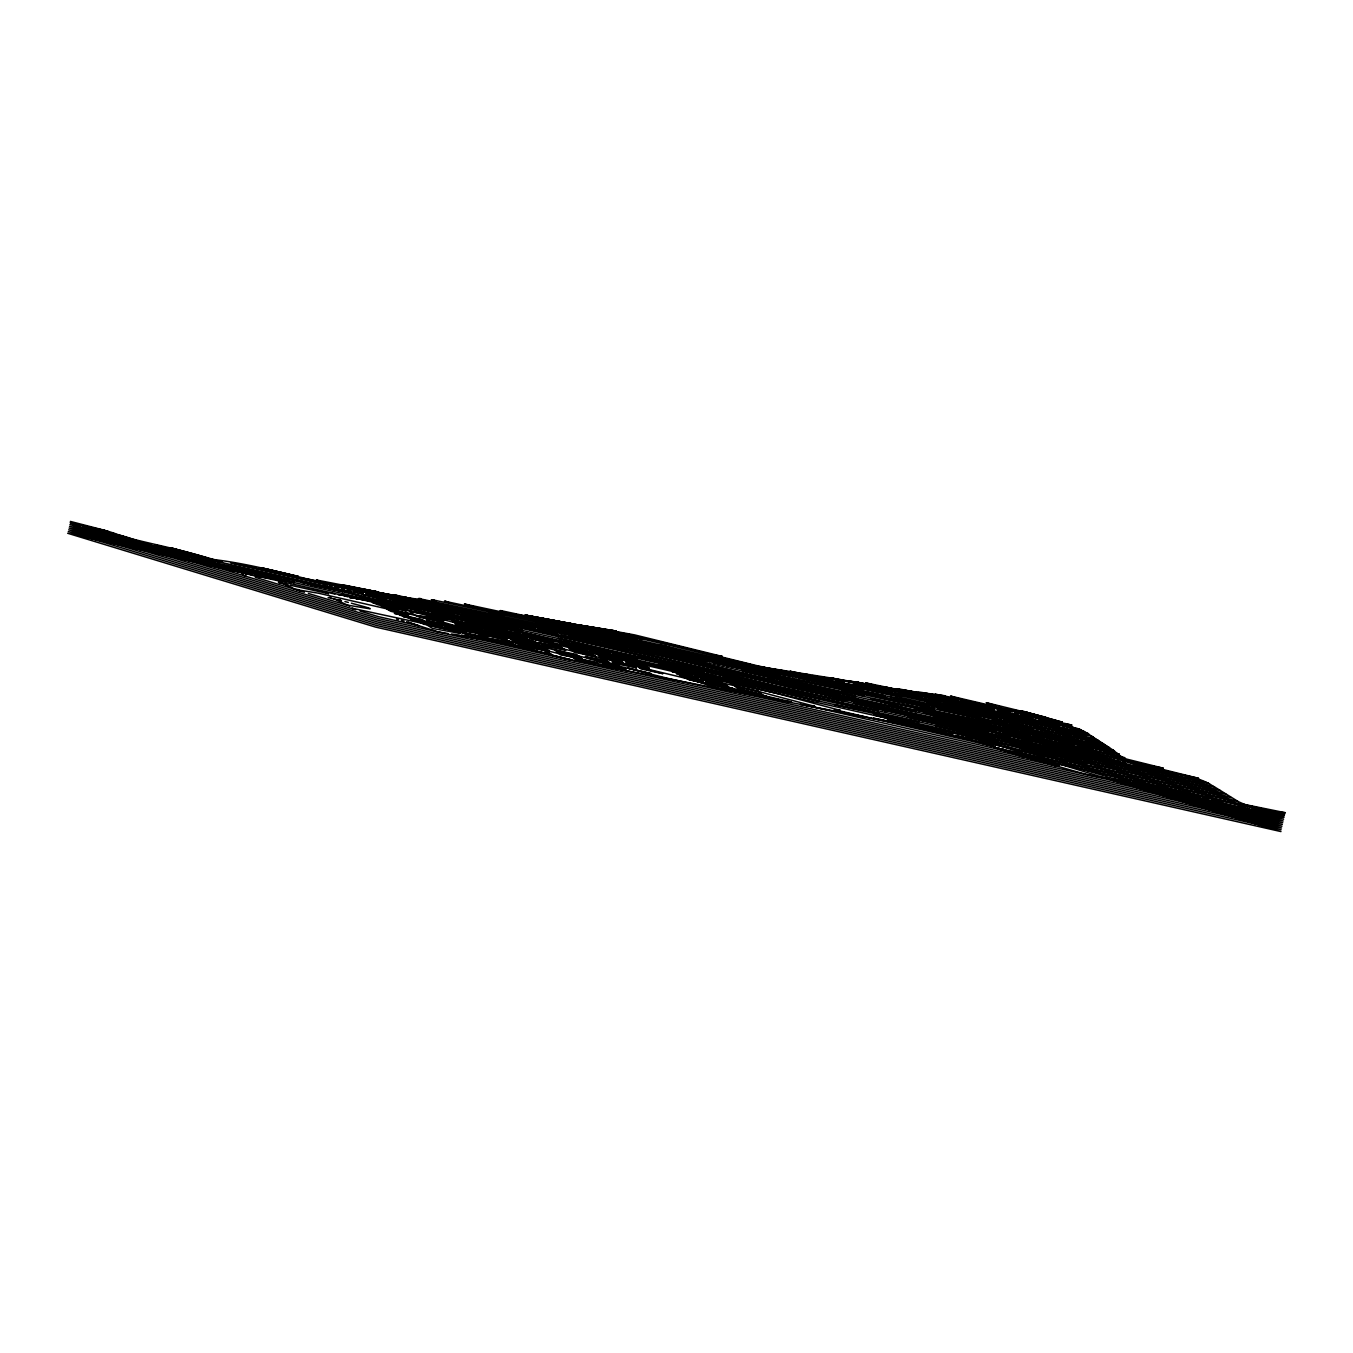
<?xml version="1.0" encoding="UTF-8"?>
<svg xmlns="http://www.w3.org/2000/svg" width="1353" height="1353" viewBox="0 0 1353 1353"><rect width="100%" height="100%" fill="white"/><g stroke="black" fill="none" stroke-linecap="round" stroke-linejoin="round"><path stroke-width="1.5" d="M829.896 710.41L800.249 704.423M903.246 691.129L954.575 701.463L948.284 699.941L926.45 695.543L1056.186 726.696L1058.52 724.092L1046.85 720.642M1030.8 719.407L1056.169 726.578L1058.52 724.092M80.351 526.232L73.908 525.573L70.407 521.429L103.488 530.004A489.329 467.089 -73.1 0 1 113.381 532.964L139.477 542.164L189.099 556.455A425.18 405.866 -73.1 0 0 199.297 558.079C263.801 563.22 324.483 587.134 388.091 596.183A240.327 229.418 -73.1 0 1 401.638 598.601L408.335 600.14A191.297 182.604 -73.1 0 1 418.28 602.914L451.851 610.338A226.137 215.854 -73.1 0 1 462.033 612.063L512.28 623.648A415.912 397.004 -73.1 0 1 529.243 626.608L627.335 644.907A507.375 484.323 -73.1 0 1 640.747 647.918L694.85 658.099L782.524 670.53M996.282 725.783L994.303 727.322L1012.162 730.671M990.836 724.447L987.758 726.747L965.095 721.842L967.97 720.472L986.675 723.737M245.958 575.093L244.673 575.938L240.174 571.609M957.586 735.897L960.393 737.013M739.499 662.733L738.197 662.987M976.105 721.741L944.58 714.147L946.136 713.64L972.689 720.625L943.954 715.585L1004.332 732.058L1083.195 750.949M944.58 714.147L946.136 713.64L972.655 720.642L971.234 720.642M992.544 726.257L1022.479 734.155L992.747 726.172M918.484 709.953L916.793 710.156L947.168 716.65L914.391 708.786L937.544 713.42L935.211 713.657M991.022 710.968L987.335 711.204L969.746 707.027L977.086 706.638M370.316 591.227L390.543 594.66M298.641 589.671L294.379 589.045A444.545 132.171 -77.3 0 0 291.487 587.354L283.521 583.735M1035.062 716.532L1038.343 717.141L964.012 700.025M893.724 688.745L885.116 688.981L911.871 691.4L893.724 688.745L922.831 694.579M738.738 662.767L787.75 671.731M938.525 695.797L945.375 695.814L929.207 693.649M927.532 700.566L935.109 700.617L909.554 697.032L938.238 702.85L918.839 699.383L935.109 700.617M920.344 693.311L927.854 693.413L953.78 698.841M495.739 641.525L492.171 641.474L524.609 648.104L505.007 643.47M915.135 692.448L894.062 690.081L917.063 692.026M909.554 697.032L917.114 697.252M523.645 623.293L548.455 628.08L561.123 628.553L525.843 623.801M548.455 628.08L561.038 628.587L525.911 623.818L611.81 641.965M779.294 700.042L791.539 702.021L719.119 685.261M338.588 585.054L345.269 585.342L376.895 591.751L366.02 589.807M442.38 607.954L437.323 607.615M686.681 656.932L667.756 655.968L635.673 647.563M661.363 645.415L690.453 653.465L684.703 652.873L658.454 645.212L687.595 653.144M850.851 685.971L842.801 685.058L830.099 681.354M406.982 603.861L402.585 603.59L426.432 606.026L408.927 604.064M682.724 656.679L672.864 656.053L659.554 652.806L664.306 652.992L656.493 650.962L646.649 650.725L634.608 647.512M795.006 675.874L832.213 679.713M809.314 676.957L833.025 682.335M370.265 591.244L376.895 591.751L316.382 579.997L319.054 581.08M781.155 670.428L771.937 669.397M522.833 623.259L535.382 624.223L500.39 618.575L522.833 623.259L535.314 624.24L512.736 620.08M845.574 685.21L862.487 688.322L827.292 682.402L848.534 688.948L856.703 689.641L834.141 682.419M580.082 636.637L582.382 636.705L577.004 635.386L975.733 725.428L1283.557 819.225L612.3 667.621M810.176 677.616L831.165 682.216L817.026 678.496L821.051 679.324M581.705 626.118L585.426 626.422L567.042 623.598M570.103 630.38L557.216 629.297L587.49 633.999L570.103 630.38L556.912 629.28L587.794 634.033M848.534 688.948L857.751 689.726L836.509 683.13M344.186 585.561L403.651 597.4L363.433 589.773M1062.071 722.062L1047.307 720.861L1009.609 709.868L1024.542 711.678L1062.325 722.231L950.499 696.068L955.201 697.505M1062.325 722.231L1047.307 720.861L1009.659 709.868L1024.238 711.526M703.492 660.957L691.857 657.626L981.686 722.992M801.01 674.876L785.586 672.221L754.94 669.735L800.333 674.589M466.971 610.88L477.829 611.996L449.534 607.057L477.88 611.979L449.484 607.04L395.279 595.016L399.118 596.233M844.272 684.5L840.822 684.043L853.1 687.831L866.41 689.184L855.756 686.512M631.936 643.774L647.005 645.381L687.341 653.753M649.66 646.058L631.75 643.74L670.8 650.201L652.281 646.446M781.019 673.879L766.17 672.255L796.291 676.314L777.096 673.27M791.945 673.016L750.492 668.433L758.424 670.547M493.642 617.053L504.551 618.27L470.658 611.86M643.149 644.569L571.761 633.339L574.112 635.352M349.75 606.195L336.863 600.157M447.758 608.901L430.643 606.905L453.407 610.474M423.354 605.518L442.127 607.751M447.082 608.681L419.176 605.011M617.323 640.324L655.529 648.391L670.614 650.167M357.649 598.516L353.725 598.026L377.352 601.662L359.61 598.753M608.427 639.022L622.887 640.848M974.955 721.132L967.124 719.745L975.428 721.048M478.201 616.731L460.781 614.448L466.633 617.932L486.015 620.401L480.805 617.678M967.124 719.745L969.222 720.033M515.797 615.057L520.026 615.344L506.005 612.977L593.747 631.868L683.062 652.873M581.469 637.178L626.067 642.726M619.826 644.062L630.16 645.466L637.128 648.256L614.482 644.806M571.304 625.424L530.833 619.945L576.124 626.896L568.683 624.596L575.955 625.576L642.607 639.123L602.474 629.635L568.683 624.596L575.718 626.743L588.065 628.519L581.046 626.287L598.804 630.109L591.735 628.063L599.007 629.094L609.425 632.172L602.474 629.635M1117.815 753.79L1119.371 754.179L1084.869 746.01M918.636 693.294L922.678 693.835M448.012 633.508L437.814 631.783L408.268 622.312M493.202 612.486L488.687 611.86L503.959 615.108L493.202 612.486L499.477 614.38L494.505 613.501M447.048 608.951L423.303 605.484M451.428 633.982L458.261 634.946M722.316 656.459L634.574 634.895L595.912 627.843L598.483 628.249M888.447 688.44L895.686 689.455M948.927 734.053L952.444 734.561M769.942 669.194L763.988 668.331M774.406 698.926L747.296 692.465L779.057 699.738L755.701 694.765M1109.612 778.279C1092.328 777.231 1069.614 769.35 1056.828 766.17L666.014 677.921L515.578 640.138L467.343 625.898L373.242 601.527L375.61 601.324M571.761 633.339L622.989 641.068L626.727 643.216M461.677 635.436L465.077 635.961M719.103 685.278L714.807 684.736L736.607 690.368M558.874 622.346L562.966 622.972M610.372 644.18L584.682 639.326M848.348 685.193L852.102 685.768M760.065 667.756L755.38 667.029M847.485 685.311L852.373 686.072M769.603 668.281L833.566 678.411M823.284 677.396L853.472 682.115L795.412 673.49L824.332 677.565M949.924 698.503L955.607 699.416L927.363 694.292L949.688 698.436M468.493 636.485L471.893 637.043M578.154 624.883L616.291 631.073L610.761 630.278M714.705 660.501L734.391 663.697L697.962 656.746L728.015 663.545M1016.12 731.601L991.952 727.66L1001.863 730.992L1030.056 735.694L1020.466 732.379M592.935 627.352L570.492 623.648L616.291 631.073M381.292 597.552L383.406 597.705L370.536 594.288L974.498 730.688L1282.323 824.484L377.386 620.114L69.561 526.317L138.733 541.927L128.45 540.693M757.139 665.761L764.58 667.283M1010.42 711.763L988.874 707.23M1016.391 731.702L991.952 727.66L1001.93 730.958L1030.056 735.694L989.026 725.546L998.091 727.102M1119.827 779.903L1123.227 780.461M97.23 529.26L99.344 529.615M598.212 628.502L603.979 629.483L591.092 627.048M505.143 623.53L489.228 620.858L486.37 619.217M803.276 677.227L826.26 683.366L812.646 679.95L817.702 680.863M90.888 528.211L91.936 528.38M590.787 627.048L596.555 628.029M381.14 597.536L378.688 597.451M731.973 665.608L728.015 664.932L763.701 671.798L743.406 668.213M743.862 667.621L747.82 668.297M701.497 682.487L684.297 677.802L711.407 684.483L538.832 642.996L389.427 602.863M585.561 626.253L631.056 634.845M806.405 678.073L813.035 679.544M703.205 661.228L646.125 648.882M380.193 597.485L379.533 597.468M874.021 691.163L875.171 691.366L873.649 690.301M993.017 707.247L997.973 708.329M875.087 691.298L896.735 695.476L875.442 690.74M895.297 694.681L893.555 694.021L896.447 695.171M896.887 695.408L900.049 696.068M478.674 638.193L482.074 638.802M571.507 623.682L525.81 615.277L571.507 623.682L556.235 620.858M896.971 689.404L831.621 678.073M812.646 679.95L814.202 680.221L809.517 678.935M289.982 585.139L328.864 593.73L327.984 593.29M413.46 602.575L409.181 601.442M856.737 686.58L860.576 687.273M740.784 668.247L719.136 661.938L976.951 720.168L1231.281 797.661L913.393 726.679M603.286 644.248L606.533 644.721L604.588 644.18M980.756 722.147L957.958 717.986L986.286 723.906M700.837 682.572L702.19 683.13L700.972 682.555M169.869 551.297L172.863 550.992M862.876 688.677L875.543 691.349L874.867 690.842M742.882 670.327L745.638 670.513M915.727 711.509L915.88 711.441M169.886 551.111L170.918 550.925M856.195 682.893L861.776 683.857L859.629 683.113M875.239 690.842L886.384 692.922L876.355 690.47M740.345 668.213L726.544 665.49M916.116 711.424L871.18 698.74L987.064 722.079L1114.128 750.712C1140.545 776.081 1179.562 768.03 1209.667 783.928A412.09 122.514 -77.3 0 0 1214.487 786.888L1238.502 801.737L1252.455 807.927A432.165 128.484 -77.3 0 1 1255.483 809.094L1258.442 810.565A287.851 85.577 -77.3 0 1 1261.317 812.375L1271.431 811.411L1285.35 812.73L1241.327 803.817M894.367 721.301L887.568 718.9L947.675 733.698M805.052 705.116L812.138 706.148M363.534 589.891L373.665 591.785M377.673 592.529L404.04 597.451M859.155 682.927L858.36 682.588M901.335 690.808L903.178 690.825L884.811 687.29M908.979 691.873L902.18 690.893L930.999 696.491M609.611 631.276L750.492 664.475L747.397 664.069M700.533 655.799L704.981 656.848M411.498 602.186L408.065 602M774.711 669.938L742.865 663.951L778.263 670.564M1056.473 724.244L1057.522 724.447A381.952 113.551 -77.3 0 0 1061.817 724.887L1067.28 725.005L1070.223 726.527A140.577 41.791 -77.3 0 0 1073.318 727.457L1084.463 731.516L1114.06 750.763L1112.876 750.425M553.462 632.883L553.005 632.849M550.857 632.663L553.259 632.9M756.648 670.97L757.342 670.784M548.303 632.511L550.536 632.629M623.868 646.988L625.34 647.106L624.037 647.005M603.303 644.265L573.79 637.956M373.242 601.527L376.252 601.375M460.071 627.504L454.337 627.217L455.589 627.234M790.541 671.291L978.574 713.149L1124.986 757.765L1028.483 736.117L1044.026 740.429M757.545 670.648L739.685 664.746L977.356 718.409L1225.903 794.143L964.604 734.831L960.072 731.77L988.434 737.96L992.916 741.258L874.123 714.993L894.096 719.931M994.861 747.668L993.914 747.313L1238.316 801.686L976.545 721.927M611.421 630.21L611.235 630.227M609.154 630.481L610.643 630.616M589.722 626.845L586.559 626.591M525.81 615.277L558.62 621.315L524.863 614.955L529.564 616.291M586.323 626.997L586.525 626.625M567.668 623.834L569.123 624.359M986.252 702.765L996.112 705.674M927.279 693.311L918.416 691.958M146.936 546.172L145.769 546.223L146.919 546.798M146.039 546.409L147.714 547.136M147.088 546.95L148.289 547.39L145.972 546.088M298.252 576.26L295.106 575.735M901.081 690.047L919.989 693.159M722.164 656.323L718.933 655.867M901.199 690.081L896.261 689.252M929.596 695.899L970.084 703.864L987.166 710.257M317.515 580.116L316.72 580.268M858.834 682.741L857.531 682.267L858.614 682.639M827.258 677.971L831.131 678.259M826.497 677.87L827.461 677.954M835.866 679.612L836.255 679.849M804.731 674.268L803.293 674.487M819.715 677.024L819.208 677.227M859.612 684.736L858.817 684.161L860.322 684.753M781.51 670.784L780.478 670.378L978.168 714.908L1131.903 761.756M802.414 674.454L803.378 674.555M739.922 662.852L745.029 663.646M780.444 670.259L781.865 670.919M843.646 682.639L842.445 682.2L843.934 682.825L843.105 683.231M781.933 671.02L783.032 671.511M823.689 678.986L825.009 679.46M824.958 679.51L826.531 680.322L819.275 679.561L824.924 680.627L823.622 680.491M431.269 605.501L412.969 602.136M824.045 679.138L826.159 680.204M889.141 692.246L890.375 692.651M437.594 607.074L438.913 607.666L437.915 607.598M824.687 680.559L826.497 680.474M813.085 678.563L849.802 686.411L841.262 683.333M891.898 693.26L890.578 692.787L893.826 694.072M437.611 607.446L438.947 607.294M891.965 693.345L893.487 693.937M438.017 607.903L463.132 615.48L522.512 630.278M770.178 671.088L768.555 670.445L770.398 671.189M809.331 678.174L808.079 678.022L809.838 678.107M377.335 597.349L376.438 597.214M783.877 672.458L792.943 675.993M900.405 695.983L891.187 693.565M900.726 696.152L900.083 695.848M791.776 675.891L792.79 675.976M403.363 603.675L404.293 602.795M421.595 606.262L419.904 605.501M404.327 603.167L389.749 598.652M421.815 606.364L423.269 606.871M817.33 681.236L822.387 682.183M577.308 636.62L580.183 636.671L575.532 635.69M625.069 647.055L610.118 642.303M637.178 647.613L636.299 647.208L637.263 647.174M775.455 673.794L776.216 673.794M637.246 647.698L638.582 648.172L636.299 647.208L649.778 649.44M774.812 673.726L775.895 673.862M577.765 636.57L579.507 636.637L577.883 636.959M638.515 648.205L632.629 647.512M388.091 601.358L386.552 601.781M406.069 604.723L405.985 604.673M552.903 632.883L549.944 632.646L551.263 633.153M385.571 601.679L384.624 601.561L387.736 601.848M370.046 599.159L370.908 599.954M741.918 670.361L743.947 671.24L742.391 670.665M326.8 592.428L325.549 592.276L326.462 592.394M369.606 599.954L364.126 599.853M365.919 599.903L363.703 599.869M363.365 599.836L350.833 597.366M855.806 696.592L854.741 696.44L855.654 696.575M915.66 711.543L909.842 710.545M459.31 627.64L460.443 627.724L459.53 627.707M457.754 627.538L456.637 627.403M1163.377 768.216L1124.664 758.61M837.236 710.037L840.179 710.308L839.198 710.24M834.886 709.75L836.458 709.936L834.683 709.75M813.136 705.522L814.405 706.046M835.004 709.784L995.03 746.687M814.185 705.945L812.476 706.198M996.637 748.344L995.199 747.803M997.465 748.666L996.992 748.48M589.231 626.794L660.873 642.032L757.849 665.896M608.055 630.346L610.118 630.616M986.523 702.714L1045.937 717.259L1042.673 716.684M565.842 622.684L600.174 629.128L642.607 639.123M500.458 610.524L599.683 631.8L700.871 655.85M534.384 617.594L530.917 616.647M935.566 694.647L934.957 694.427M433.231 599.937L632.612 642.472M431.303 599.836L433.349 599.971M432.385 599.869L434.025 600.022M960.562 700.668L993.491 708.059M432.216 599.853L431.945 599.903M865.514 682.825L887.585 687.442M898.307 688.897L899.136 689.354M906.324 690.419L903.889 690.267M921.241 693.226L920.497 692.956M152.01 547.035L146.242 546.138M153.295 547.288L161.802 548.997L69.155 528.059L376.98 621.856L1281.917 826.243L974.092 732.447L206.603 559.11L343.087 591.515L312.526 585.139M418.787 598.567L536.329 623.479M865.937 683.028C892.405 689.556 865.531 685.176 870.605 685.903M420.766 598.618L419.768 598.533M418.432 598.567L419.701 598.584M717.411 655.596L714.384 655.004M849.177 680.863L869.032 684.584M848.788 680.863L859.087 684.212M997.144 710.393L1098.095 740.26L953.899 707.162L883.391 687.493L849.938 681.675L902.485 690.926M833.989 678.496L850.682 681.827M404.615 597.383L420.174 599.514L522.123 621.822M404.395 597.045L406.001 596.977M831.588 678.107L830.353 678.157M851.223 681.743L855.756 682.825M410.314 599.193L367.255 589.959M162.089 551.889L163.747 552.785L161.261 551.466L185.378 556.201L294.244 582.551L277.213 579.084M300.586 577.68L304.273 578.34M306.167 578.695L420.529 602.474M812.46 675.536L813.457 675.739M821.998 677.261L827.106 677.954M803.936 674.183L804.866 673.946M819.766 677.007L821.508 677.21M822.895 677.396L823.385 677.447M836.543 680.035L837.659 680.407M838.589 680.796L836.188 679.899M857.734 684.618L859.612 684.5M795.53 673.202L789.543 672.086M809.652 677.582L799.403 674.234L803.022 674.538M633.052 642.54L647.275 645.415M700.651 655.613L707.67 656.915M782.846 671.781L781.493 671.578M789.12 672.864L789.864 672.999M433.434 605.704L431.117 605.484L432.081 605.586M765.341 668.636L767.658 669.075M773.764 670.242L775.37 670.53M841.6 683.366L842.073 683.316M825.871 680.644L826.886 680.694L822.776 679.849M437.78 607.193L441.484 607.598M445.069 608.19L446.744 608.478M784.283 672.695L785.298 673.134M344.525 589.248L341.582 588.623M438.101 607.226L436.901 606.787M409.232 602.085L389.038 598.516M794.634 675.79L808.198 678.073M771.024 671.646L770.347 671.748M653.668 649.592L702.292 660.213M375.982 597.147L363.568 594.644M652.264 649.541L653.803 649.643M776.487 673.845L770.432 671.798M783.099 674.454L792.469 675.942M420.022 605.535L417.654 605.248M420.935 605.552L418.889 605.434M651.994 649.592L649.66 649.406L651.081 649.575M785.738 675.113L784.841 674.775M787.581 675.519L786.583 675.299M789.425 675.908L788.41 675.705M791.268 676.297L790.253 676.094M793.095 676.703L792.097 676.5M310.683 584.733L311.697 584.953M417.485 605.231L411.566 604.317M638.21 647.292L636.502 647.072M796.782 677.498L795.767 677.278M799.741 678.124L798.744 677.921M801.585 678.529L800.57 678.31M405.494 603.759L407.625 603.709M411.397 604.301L410.5 604.165M609.966 642.286L635.792 646.988L628.57 645.178L976.139 723.669L1247.94 806.489L1016.881 754.67L1055.949 765.883L1046.19 762.669M771.836 673.219L774.356 673.659M265.645 576.598L267.776 577.038M268.604 577.241L269.619 577.443M274.947 578.61L275.961 578.813M405.951 603.573L405.46 603.658M404.141 603.776L396.277 602.66M554.223 632.544L552.836 632.24M895.72 698.08L897.749 698.469M898.172 698.571L958.33 710.849L1103.355 743.71L1006.26 714.08L973.314 705.877M395.008 602.508L392.235 602.491L394.67 602.474M391.93 602.559L390.07 602.795M383.694 601.425L380.667 601.206M390.273 602.778L392.471 602.559M623.987 647.022L611.996 644.688M383.812 601.476L379.55 601.324M386.721 601.797L385.893 601.713M390.51 602.761L391.846 602.728L389.715 602.778M567.685 636.671L572.37 637.652M364.786 599.92L370.874 599.971L367.695 599.853M379.669 601.358L378.13 601.392M729.96 666.183L842.851 689.303L840.568 688.981L854.673 693.125L848.196 691.298L850.851 692.178M375.965 601.324L404.868 604.706L376.895 601.341M367.542 599.954L366.24 599.937M338.098 594.644L339.113 594.846M339.518 594.948L340.533 595.151M344.609 596.03L345.624 596.233M346.453 596.419L347.467 596.639M976.342 721.2L974.228 720.878L975.225 721.183M798.997 689.151L797.982 688.948M800.824 689.54L799.826 689.337M802.667 689.945L801.669 689.742M804.511 690.334L803.496 690.131M807.064 690.876L806.05 690.673M809.601 691.434L808.604 691.214M811.445 691.823L810.447 691.62M813.999 692.364L812.984 692.161M816.552 692.922L815.538 692.702M821.22 693.903L820.222 693.7M823.064 694.309L822.049 694.089M836.255 697.133L954 722.637L1114.297 760.132M454.473 627.132L609.442 666.522M860.745 704.727L862.859 705.167M863.299 705.268L864.702 705.556M865.142 705.657L1208.517 783.218L1176.315 773.409L1134.355 763.836M878.334 710.799L799.268 694.275L607.869 647.224L507.832 624.477M885.809 712.422L884.811 712.219M908.523 717.361L907.525 717.141M485.456 639.428L488.839 640.07M836.34 709.902L837.676 710.105M558.214 621.416L740.734 663.596M953.07 698.689L962.626 700.668M956.199 699.349L958.212 699.755M963.032 700.769L1013.042 711.729M955.353 699.535L935.413 695.713M919.279 693.007L921.697 693.514M921.004 693.362L923.422 693.869M922.712 693.717L925.131 694.224M924.42 694.072L994.404 709.699M1031.933 714.638L1034.166 714.993M886.875 687.29L890.003 687.95M889.293 687.798L894.553 688.897M900.405 690.115L901.521 690.115M911.161 692.313L909.842 692.043M911.567 692.398L912.446 692.567M918.772 693.835L917.182 693.514M924.031 694.935L925.029 695.154M925.74 695.29L929.866 696.152M703.661 652.806L702.545 652.552M912.852 692.668L916.776 693.429M708.177 653.787L710.19 654.192M869.438 684.686L872.617 685.311M874.038 685.616L874.901 685.785M876.321 686.089L877.201 686.259M877.607 686.343L878.486 686.512M878.909 686.614L879.788 686.783M880.194 686.867L881.074 687.036M881.48 687.121L882.782 687.392M568.04 627.538L444.461 601.189L445.983 601.29M294.683 575.651L261.484 567.82L298.134 576.327M363.331 589.113L367.441 589.993M404.141 597.434L391.778 594.948M806.659 674.284L807.521 674.454M818.853 676.889L819.969 677.126M1064.236 723.618L1072.016 725.157L1064.456 723.348M406.763 597.958L405.426 597.688M407.168 598.06L412.902 599.717M535.619 623.327L598.838 636.536M763.87 667.13L778.313 670.462M808.84 675.807L807.132 675.451M769.299 668.483L767.861 668.196L770.347 669.025M310.598 580.725L312.594 581.147M315.587 581.756L319.173 582.483M646.565 645.263L652.992 646.599M706.959 656.78L710.376 657.49M709.682 657.338L712.101 657.846M711.39 657.693L713.809 658.201M713.099 658.048L757.19 667.587M741.495 663.579L738.434 662.733M743.879 664.103L747.262 664.847M521.412 621.67L565.537 630.786M598.127 636.384L618.304 640.527M754.162 666.352L749.663 665.372M755.583 666.657L977.762 716.667L1220.288 790.558L967.31 733.022M758.17 667.181L768.842 670.496M758.593 667.266L759.473 667.435M763.464 668.264L764.902 668.534M513.43 624.393L419.548 602.271M686.631 653.6L690.757 654.463M690.047 654.328L692.465 654.818M691.755 654.683L694.174 655.19M693.463 655.038L696.88 655.748M696.186 655.596L698.605 656.104M697.894 655.951L746.146 666.369M1055.323 724.295L1038.005 720.506M708.583 658.184L707.179 657.829M389.174 597.299L386.18 596.69M394.18 598.33L397.055 598.905M401.063 599.734L401.909 599.903M405.799 600.681L402.348 599.988M657.22 648.747L655.529 648.391M658.657 649.051L705.251 658.522M806.033 677.143L812.663 678.479M324.162 584.885L325.583 585.189M331.975 586.542L329.422 586.001M408.809 601.307L412.564 602.051M610.609 640.29L723.94 663.849M792.283 675.333L787.953 674.454M369.91 594.66L365.784 593.798M374.054 595.523L377.622 596.25M769.958 671.798L771.7 672.153M777.248 673.253L776.098 673.067M779.954 673.811L778.364 673.49M1056.186 726.696L1088.607 733.647L1048.829 721.47L1020.145 714.249M344.372 590.618L345.793 590.906M612.232 642.066L618.49 643.368M273.374 577.071L275.082 577.427M294.176 581.3L293.161 581.08M303.427 583.228L304.729 583.481M624.917 644.704L619.082 643.487M628.333 645.415L631.631 646.091M632.629 646.294L636.096 646.988M803.124 678.868L885.319 695.899M307.554 584.09L308.856 584.344M573.283 635.217L568.903 634.269M736.962 666.437L738.721 666.775M242.863 571.829L241.832 571.626M263.649 576.175L265.222 576.496M585.866 637.923L582.196 637.128M254.956 574.365L259.505 575.313M258.795 575.177L260.52 575.532M261.23 575.668L263.226 576.09M592.394 639.309L587.709 638.312M596.064 640.104L598.483 640.612M624.663 645.973L627.251 646.497M890.578 697.015L891.864 697.269M892.997 697.522L894.587 697.844M577.207 636.688L586.272 639.394M593.561 640.882L592.546 640.679M598.855 641.965L600.14 642.235M605.569 643.351L606.871 643.622M924.2 706.266L925.08 706.435M925.486 706.52L926.788 706.79M927.194 706.875L928.496 707.145M928.902 707.23L930.204 707.501M931.338 707.737L932.623 708.008M933.046 708.093L934.331 708.363M937.883 709.107L1108.885 747.228L987.91 710.46M923.778 706.165L842.75 689.269L851.088 691.417L844.543 689.489L848.872 690.808M331.062 593.223L334.952 593.984M854.842 696.474L743.66 671.189M907.136 709.987L776.622 681.878L644.671 648.78M907.559 710.071L909.436 710.443M824.18 694.546L835.799 697.032M838.691 700.076L780.935 687.544L607.514 644.721M839.097 700.178L840.399 700.431M841.803 700.736L843.393 701.057M853.625 703.205L860.305 704.625M909.774 717.631L1214.402 786.888L1168.704 772.969L1137.23 765.849M1139.97 763.38L1141.678 763.735M1145.348 764.513L1148.207 765.121M1171.14 772.495L1168.045 771.819M1174.658 773.273L1198.673 778.347L1131.04 761.57M810.092 677.21L812.51 677.718M816.637 678.58L820.189 679.324M780.343 673.963L781.357 674.183M764.834 671.781L766.677 672.17M765.967 672.018L772.715 673.388M704.389 660.687L707.907 661.465M717.614 663.596L713.217 662.649M540.997 629.669L538.308 629.077M566.146 636.333L561.038 635.234M571.659 637.517L573.08 637.804M796.021 688.508L628.925 647.41M918.755 721.995L865.328 710.596M464.806 636.062L461.322 635.369L1283.151 820.983L975.327 727.187L543.991 629.771L553.005 632.561M102.507 530.19C138.395 542.671 176.245 547.204 212.184 559.618M950.246 700.516L959.97 702.647M497.633 617.678L524.355 623.445M534.959 628.316L530.63 627.335M229.52 568.987L231.481 569.427M468.442 636.756L519.637 646.666L442.008 627.555L351.797 608.19L353.911 608.765M1115.701 779.362L1111.963 778.635L1283.963 817.466L1254.806 809.449M949.434 700.33L930.526 695.983M542.299 631.242L544.447 631.699M84.562 527.01L85.611 527.23M897.597 690.064L903.449 691.214M460.172 610.203L468.155 611.996M1119.692 780.14L1123.751 780.952M1127.539 781.713L1130.313 782.271M962.017 703.12L971.133 705.336M492.204 640.747L495.57 641.423M497.566 641.897L503.045 642.996M910.028 725.986L856.043 715.23M1129.112 761.113L1053.023 743.744L1087.152 752.809M989.043 730.772L947.692 722.214L938.441 717.733L979.606 726.798L989.043 730.772L979.673 726.798M757.595 666.522L777.096 670.614M852.694 714.519L565.639 658.877L539.018 651.892M1158.828 788.139L1163.698 789.154M1157.204 787.801L1153.991 787.125A334.868 7.019 13.1 0 0 1146.076 785.484M923.439 699.721L938.238 702.85M1165.119 789.459L1170.819 790.659M765.037 668.196L768.944 669.042M450.211 607.987L446 607.04M1073.132 747.938L1043.129 741.512L1050.791 747.448L1092.683 756.885L1087.677 752.961M775.083 699.197L778.432 699.907M498.936 642.117L502.301 642.844M1172.256 790.964L1176.62 791.911M1061.53 721.927L1026.589 712.253L1033.692 715.382M772.58 698.622L770.686 698.199M1241.8 804.105L1284.775 813.965L1240.109 803.885M1184.078 793.518L1187.122 794.177M1245.183 805.965L1284.369 815.724L1263.837 811.09M832.907 682.03L822.996 679.815L827.444 681.929M728.726 665.896L718.9 663.68M416.047 599.869L414.339 599.514M396.311 595.895L391.863 595.151M536.042 629.889L539.035 630.549M189.335 559.381L178.072 557.132L201.546 563.727L247.633 573.909L190.587 559.668M770.331 698.131L765.477 697.049M824.62 678.124L826.497 678.513M825.567 680.441L827.579 680.88M801.737 676.263L799.623 675.823M642.438 648.087L645.753 648.764M410.044 598.635L418.043 600.275M1150.743 765.663L1154.549 766.491M1203.307 797.763L1206.994 798.574M964.418 700.11L935.397 694.14M1060.262 722.773L1062.105 723.162M993.508 708.059L985.88 706.351L987.622 706.892M927.752 695.713L928.868 695.949M903.026 690.554L978.236 707.534L997.516 713.014A468.865 139.393 -77.3 0 0 1000.713 713.454L1002.877 713.623A235.118 69.899 -77.3 0 1 1006.074 714.046L1018.674 716.583A369.217 109.779 -77.3 0 0 1023.933 717.597L1031.29 719.103A381.8 113.517 -77.3 0 0 1035.366 720.472M830.979 678.005L978.997 711.407L1118.39 753.875M768.487 668.94L743.085 663.393M770.246 671.849L772.275 672.204M515.544 614.922L464.4 603.996L469.626 605.484M567.059 627.335L646.886 645.364M758.103 670.293L763.701 671.528M656.239 648.544L659.368 649.203M728.371 664.847L732.142 665.693M734.324 666.183L737.673 666.928M611.319 640.443L564.556 630.583M625.898 644.907L629.044 645.567M449.433 606.939L497.211 617.594M567.195 633.914L475.072 613.619M418.094 600.749L523.882 625.729M419.667 601.053L445.137 606.837M1155.969 766.796L1163.056 768.183M542.959 630.092L548.016 631.208M554.815 633.897L558.197 634.625M382.882 596.013L320.187 582.686M383.981 597.502L386.873 598.077M338.318 587.912L334.935 587.185M363.365 593.29L358.985 592.36M347.112 589.807L350.901 590.635M353.454 591.176L357.26 592.005M248.292 572.962L251.117 573.554M946.982 733.986L894.57 721.47M1010.471 752.014L804.798 705.065M1167.385 789.306L1175.588 791.15M1179.698 792.08L1187.9 793.94M1010.268 713.91L1011.807 714.283M1015.071 715.077L1017.997 715.771M615.886 631.817L618.473 632.409M713.132 658.759L716.735 659.604M688.068 654.057L683.485 652.958M691.18 654.818L694.207 655.545M698.622 656.594L700.144 656.949M710.071 661.6L707.416 660.991M718.375 663.545L713.268 662.344M1006.243 728.574L1007.224 728.81M1122.313 758.052L1123.278 758.289M623.124 646.041L628.384 647.275M524.423 625.864L529.666 627.099M596.25 642.032L599.92 642.929M601.781 643.368L604.622 644.028M606.55 644.485L599.616 642.895M1134.355 765.172L1136.182 765.595M506.749 624.223L496.45 621.703M558.146 638.328L819.461 701.378M195.948 558.011L154.614 547.796M1214.064 800.181L1217.869 801.044M745.215 665.033L743.457 664.56M1112.724 750.374L979.403 709.649L856.567 681.912L857.785 682.318M474.683 613.518L469.423 612.283M131.968 540.845L124.459 539.018M949.857 734.239L953.019 735M955.624 735.626L972.147 739.601M967.04 738.383L957.958 736.59L981.635 743.254M737.943 690.673L755.346 694.715M522.393 647.546L551.111 654.192L544.075 650.269L518.537 645.229L535.703 650.996M527.095 627.792L523.882 627.014M530.088 628.519L532.439 629.06M762.517 696.372L751.828 693.852M198.096 558.451L201.005 559.144M410.855 601.933L385.571 595.827L974.904 728.929L1282.729 822.725L377.791 618.355L69.967 524.558L126.489 537.327L90.702 530.021L124.307 538.968M195.136 557.74L187.509 555.931M679.815 675.637L703.07 681.202L676.5 673.912M512.905 625.34L490.564 619.742M859.984 687.104L858.123 686.664M864.144 688.068L866.613 688.66M869.522 689.337L871.992 689.929M845.76 690.013L851.088 691.417M991.867 725.648L974.955 721.555L995.318 727.119L993.728 726.054M706.926 657.304L710.782 658.218M590.771 640.798L593.104 641.356M935.43 725.715L960.884 731.55M835.105 704.93L861.624 710.19M183.281 554.899L185.412 555.423M278.43 582.314L281.289 583.008M515.713 645.905L519.045 646.717M999.309 706.554L1000.78 706.926M959.26 698.672L957.315 698.114M966.955 703.256L965.738 702.951M970.761 704.22L972.401 704.625M976.071 705.539L977.712 705.945M1020.889 716.447L1035.654 719.948M927.515 695.138L929.985 695.848M799.877 674.268L800.655 674.386M1084.413 745.909L998.548 727.17L1000.831 727.322M743.287 664.611L744.877 665.033M977.39 721.876L981.415 722.942M985.863 724.058L982.616 723.246M991.005 725.36L987.758 724.548M1001.71 728.1L999.816 727.61M996.383 726.815L993.051 725.885M1016.678 732.058L1014.073 731.33M1030.377 736.032L1029.312 735.744M1035.146 737.25L1033.202 736.759M1040.288 738.535L1038.512 738.095M1049.302 741.782L1045.362 740.784M1051.213 742.256L1053.48 742.831M1055.56 743.355L1057.86 743.93M1062.866 745.182L1061.648 744.877M1066.519 746.129L1068.007 746.518M1130.398 761.384L1132.004 761.807M1073.741 748.04L1071.745 747.499M1077.851 749.156L1076.802 748.869M1081.825 750.272L1082.89 750.56M1091.753 752.995L1092.683 753.249M1131.328 763.109L1133.932 763.735M649.964 646.142L654.091 647.157M656.442 647.732L660.585 648.764M672.221 651.639L669.921 651.064M1096.234 755.346L1088.201 753.097M1097.029 755.583L1100.987 756.699M1102.306 757.054L1104.555 757.68M1107.228 758.39L1110.17 759.151M1117.206 760.978L1120.047 761.671M1122.516 762.297L1124.85 762.872M504.026 612.114L500.17 610.693M474.7 606.837L471.487 605.992M478.319 607.801L479.774 608.19M638.751 647.377L643.707 648.561M445.932 601.696L449.889 602.795M433.89 600.867L435.869 601.409M427.92 604.047L429.51 604.47M466.278 613.636L468.882 614.397M474.277 615.564L478.319 616.596M483.681 617.966L479.672 616.951M484.695 618.236L489.279 619.403M514.461 625.712L558.874 635.487L550.214 632.697M471.098 615.04L472.671 615.497M475.596 616.291L478.404 617.036M481.617 617.881L483.63 618.406M491.038 620.334L494.555 621.23M937.426 729.825L938.525 730.096M931.929 728.506L933.012 728.777M403.837 600.022L405.308 600.394M414.255 602.795L421.172 604.774M387.499 598.043L384.996 597.349M991.106 745.774L987.521 744.81M999.021 747.989L997.567 747.583M1003.351 749.207L1001.913 748.801M369.927 595.658L365.97 594.542M371.094 596.013L387.77 601.222M1011.215 752.556L1007.681 751.541M1015.173 753.655L1012.534 752.928M1019.672 754.889L1017.422 754.281M1022.31 755.634L1023.375 755.921M1032.119 758.323L1034.098 758.864M330.183 587.828L332.212 588.352M341.024 590.568L345.878 591.785M134.015 541.335L172.524 551.077M145.634 545.563L129.161 540.963M146.987 545.902L148.052 546.324M156.39 549.724L148.018 547.339M157.76 550.062L159.519 550.502M181.454 557.368L173.455 555.406M183.856 557.943L186.562 558.62M299.081 590.483L300.721 590.889M1005.871 711.56L1091.854 736.404L970.27 708.752L898.849 689.303M876 690.757L880.025 691.738M795.429 672.864L790.067 671.257M213.47 560.835L166.554 549.233A91.598 1.911 13.1 0 1 150.606 545.022L146.023 543.737M285.686 584.073L288.172 584.682M1014.784 712.913L1018.335 713.809M1003.063 710.866L998.802 709.801L1017.152 716.143L1030.986 718.984L1021.633 715.703M662.987 649.355L666.099 650.133M737.148 665.186L709.564 659.892L723.534 663.41M173.285 552.43L175.315 552.937M1007.495 711.086L1003.588 710.105M829.947 681.219L833.245 682.047M1073.386 743.998L1051.484 738.434L1048.44 741.156L1090.163 752.2L1093.309 749.055L1077.377 745.013M1017.608 732.159L998.226 727.237L999.918 728.252M961.645 736.928L967.716 738.45M348.347 602.423L346.503 601.95A58.771 1.235 13.1 0 0 344.93 601.561M297.694 590.145L296.544 589.84L304.408 592.242M127.182 538.291L139.258 541.454A68.918 1.438 13.1 0 1 143.519 542.638L149.625 544.582A226.78 4.752 13.1 0 1 151.705 545.496A218.222 4.566 13.1 0 1 152.094 545.783L152.128 545.969M167.704 551.009L169.599 551.483M1001.643 709.598L993.001 707.264M351.391 603.201L364.904 606.854A92.697 1.945 13.1 0 1 368.845 608.089L369.707 608.427A82.922 1.742 13.1 0 1 370.248 608.715A81.434 1.708 13.1 0 1 369.944 608.833L345.708 604.825L308.349 593.443M1048.406 761.485L998.328 748.446L1023.747 757.071L1015.815 754.331L1051.653 762.737L1048.406 761.485L1059.534 765.73L1009.558 752.268M1063.238 723.043L1060.211 722.214M849.718 691.028L862.808 695.29L851.105 692.448M101.965 530.41L109.136 532.321M406.61 621.72L418.889 625.796L378.197 616.596L360.033 611.066M1040 718.054L1080.404 729.521L1056.456 724.548L1049.319 721.876L1043.856 721.741A453.154 134.725 -77.3 0 1 1035.366 720.472M798.591 675.959L801.72 676.804M110.929 532.794L114.345 533.708M790.761 674.555L814.202 680.221L798.93 676.06M805.238 677.379L809.923 678.665M920.192 726.037L947.015 733.529M520.009 626.067L516.558 625.171M1038.715 717.699L1035.062 716.566M1009 729.96L1011.148 730.535M600.275 643.064L585.612 639.293M1062.646 724.498L1068.549 726.172L1064.98 724.684M346.554 591.971L370.062 598.77M335.848 589.265L338.571 589.959M1005.617 710.951L995.791 708.076L1009.084 709.868L1038.816 717.411L1021.329 715.568M659.909 645.313L686.157 652.992M658.454 645.212L684.703 652.873M1058.435 721.724L1055.83 720.861L1061.412 723.178M1007.122 729.487L1003.588 728.574M985.948 743.49L991.834 745.215M467.631 629.889L435.294 623.479L474.615 632.409L447.809 627.64L442.414 625.458M171.831 555.018L165.523 553.36M1113.942 760.149L1112.318 759.709M472.924 615.209L432.943 605.654M281.221 582.839L282.794 583.295M662.818 645.499L689.032 653.296M961.273 701.818L960.326 701.564M489.008 619.809L485.913 618.997M986.98 744.674L982.43 743.457M1027.231 756.97L1028.821 757.426M361.589 593.341L363.179 593.798M1018.437 732.599L1021.972 733.664M1022.496 733.8L1025.726 734.78M995.334 746.957L992.848 746.23M1037.091 759.743L1038.766 760.251L713.42 686.783L701.514 682.876M1007.156 751.405L997.939 748.835M460.984 612.063L463.555 612.841M197.91 558.586L201.597 559.702M870.03 686.292L890.849 692.837M857.024 685.092L873.243 690.081M831.283 678.073L835.511 679.46M839.063 680.965L842.733 682.25M824.315 679.189L818.666 677.227M771.007 669.194L774.643 670.31M740.649 663.866L738.366 663.139M704.304 657.017L700.448 655.715M432.148 605.214L435.615 606.262M422.035 606.465L466.379 618.778L562.679 642.032L596.132 651.351L687.679 672.34L691.197 674.826L668.01 669.16L664.441 666.894L774.694 692.922L839.993 710.308M406.374 604.926L557.605 644.958L752.234 689.81L814.692 706.334M190.57 553.8L170.901 547.796L205.182 557.081A233.798 4.888 13.1 0 1 218.645 561.14L221.706 562.239M194.511 555.001L200.413 556.793M167.569 548.675L155.612 545.022L218.374 561.157A201.208 4.211 13.1 0 1 222.501 562.256M278.617 582.5L286.565 584.784L284.029 583.684M328.136 597.603L340.905 600.58L340.093 600.022M102.405 530.697L112.451 533.759M124.51 537.429L152.652 546.003M227.016 568.666L252.825 575.448A156.491 3.281 13.1 0 0 259.996 576.818L289.271 581.452A112.282 2.351 13.1 0 0 289.491 581.164M255.277 577.274L295.14 589.418L318.395 593.206L410.162 614.177L404.226 610.677L381.191 606.043C406.475 614.905 437.543 618.879 460.257 627.741M83.565 526.824L89.619 528.668M93.661 529.902L156.221 548.963M204.641 563.727L355.991 609.848M898.375 688.863L935.126 695.662M882.596 687.155L884.608 687.307M856.787 684.635L857.498 684.652M782.778 671.308L783.81 672.255L783.099 671.731M781.239 670.733L782.694 671.24M854.419 695.899L746.366 670.598M854.859 696.135L855.942 696.507M567.313 623.699L569.342 624.46M638.295 648.121L638.633 648.375M421.071 605.738L422.305 606.516M389.918 602.778L390.746 602.728M379.922 601.307L381.14 601.256L379.652 601.256M884.98 687.307L883.086 687.206M871.941 686.005L870.808 685.903M857.447 684.567L859.967 684.736M873.159 690.148L874.089 690.504L873.074 690.081M653.025 649.525L654.446 649.694M549.994 632.849L550.84 633.119M420.546 605.569L421.459 605.958M368.236 590.652L366.443 589.874M611.607 667.317L609.188 666.471L610.406 666.911M380.278 601.222L378.519 601.375M379.821 601.375L379.398 601.409M377.081 601.341L378.417 601.442L349.666 597.569L378.366 601.375L377.166 601.392M459.919 627.335L459.749 627.352M367.035 599.92L368.253 599.869M873.531 686.208L874.782 686.36M840.568 683.316L842.682 683.265M826.734 680.677L825.448 680.66M802.38 674.471L800.367 674.318M858.766 709.851L864.871 710.528M894.147 721.2L892.794 720.591M664.847 651.131L663.883 651.03M612.08 667.486L611.844 667.435M375.694 601.375L374.832 601.341M327.646 593.155L325.43 592.343M163.764 551.28L164.711 551.584M844.458 685.142L853.1 687.831M825.009 680.593L826.176 680.677M807.859 678.039L806.608 677.887M295.732 576.902L296.527 577.021M866.106 710.697L862.149 710.224M839.148 710.257L837.727 710.088M406.965 601.865L407.794 601.95M170.207 551.398L170.596 550.891M143.587 542.993L127.419 537.344A131.968 2.757 13.1 0 0 120.316 535.331M285.584 579.727L287.428 580.319M718.122 686.089L745.232 692.465L713.64 684.533L740.683 691.231M366.494 589.857L367.898 590.026M459.208 627.674L457.974 627.538M1082.062 750.458L1097.182 755.65L1095.947 754.314M213.199 559.99L215.228 560.7M280.494 582.619L282.523 583.346M217.258 561.444L219.287 562.188M329.861 597.197L330.876 597.586M333.887 598.821L335.882 599.7M525.725 648.391L518.537 645.229L544.075 650.269L551.009 654.159M938.441 717.733L948.132 722.316M699.704 679.544L703.036 681.185M769.823 677.836L778.009 682.183L787.987 684.635L779.835 680.085M1019.536 732.649L1021.143 734.053M739.736 662.852A11.162 1.302 -16.1 0 1 739.364 662.784M1133.087 782.829A334.868 7.019 13.1 0 1 1144.52 785.163M1190.2 794.854A103.2 2.165 13.1 0 1 1193.312 795.53M1196.475 796.24A103.2 2.165 13.1 0 1 1200.077 797.035M338.69 600.005A58.771 1.235 13.1 0 1 341.514 600.715M396.598 619.15A56.285 1.184 13.1 0 1 398.509 619.64M401.317 620.351A56.285 1.184 13.1 0 1 404.141 621.078M154.36 547.322A72.233 1.505 13.1 0 1 153.379 547.001M179.408 553.952A47.169 0.981 13.1 0 1 177.514 553.478M1059.264 729.774L1053.953 737.74L1078.003 744.471L1083.11 737.402L1059.264 729.774M1085.732 742.34L1083.55 745.554L1111.828 751.947L1113.215 750.492L1085.732 742.34M1032.339 723.889L1029.954 727.339L1005.634 721.149L1007.9 718.172L1032.339 723.889M1030.462 728.185L1028.483 730.874L994.049 721.064L995.842 719.153L1030.462 728.185M833.905 710.393L866.005 717.208L833.905 710.393M1089.419 739.601L1087.474 741.985L1109.663 748.175L1103.287 743.913L1089.419 739.601M1065.572 725.901L1062.206 729.521L1084.802 736.759L1087.981 733.969L1065.572 725.901M873.581 718.223L897.699 723.246L873.581 718.223M902.722 723.956L923.236 728.523L902.722 723.956M1025.303 730.975L1022.885 733.191L1005.127 727.982L1007.545 725.8L1025.303 730.975M1092.108 736.725L1089.994 738.603L1100.767 742.408L1090.958 736.353L1093.207 736.911L1092.074 736.675M928.057 729.267L951.802 734.831L928.057 729.267M967.649 717.902L965.805 718.663L984.916 724.041L986.743 723.331L967.649 717.902M955.117 719.289L923.727 712.473L955.117 719.289M1007.072 715.669L998.852 716.549L982.481 712.101L990.65 711.441L1007.072 715.669M943.768 714.925L942.128 715.077L963.793 719.035L943.768 714.925M977.238 706.638L968.951 705.573L977.238 706.638M885.809 689.201L877.15 689.641L859.003 687.02L885.809 689.201M962.389 703.222L953.222 703.661L935.498 700.076L944.631 699.822L962.389 703.222M994.607 715.669L986.472 715.991L969.374 711.272L977.475 711.103L994.607 715.669L986.472 715.991L969.425 711.255L977.475 711.103L994.573 715.652M877.928 688.271L868.203 688.643L885.488 690.774L895.179 690.504L877.928 688.271M969.797 707.416L961.205 707.754L943.362 703.78L951.92 703.577L969.797 707.416M888.278 688.102L878.587 688.356L861.337 686.106L888.278 688.102M521.903 615.412L504.094 612.994L521.903 615.412M878.385 686.918L869.776 687.104L851.578 684.703L878.385 686.918M970.964 710.562L964.807 709.835L970.964 710.562M1077.834 728.607L1076.7 728.607L1083.246 731.212L1077.834 728.607M968.883 709.835L961.256 709.733L943.515 705.285L951.108 705.606L968.883 709.835M861.844 686.089L852.255 685.92L835.224 682.707L861.844 686.089M491.866 640.967L459.073 635.403L491.866 640.967M981.111 715.23L972.046 714.891L957.67 710.663L966.685 711.221L981.094 715.23M851.73 684.838L843.257 684.432L825.364 680.779L851.73 684.838M327.9 584.665L230.906 562.747L327.9 584.665M907.914 696.22L882.41 692.262L907.914 696.22M660.518 645.702L640.07 643.69L663.646 649.339L683.806 652.518L660.518 645.702M396.547 602.728L373.496 600.343L396.547 602.728M839.198 684.618L835.477 684.33L851.764 688.542L839.198 684.618M956.639 708.972L950.026 708.397L929.071 702.867L956.639 708.972M526.994 648.713L524.135 648.442L546.494 653.905L526.994 648.713M413.595 604.436L390.307 602.136L418.517 605.383L413.595 604.436M422.982 605.975L404.462 603.945L429.019 607.582L422.982 605.975M449.585 612.926L423.946 609.966L416.453 606.601L442.059 609.696L449.585 612.926M595.591 635.521L581.756 633.914L616.376 639.597L595.591 635.521M412.022 606.043L390.222 603.404L397.765 606.55L419.515 609.408L412.022 606.043M453.12 614.347L432.672 611.911L436.748 614.211L457.162 616.731L453.12 614.347M934.382 709.327L928.801 708.634L899.17 698.266L934.382 709.327M942.686 698.402L914.459 693.243L942.686 698.402M440.215 615.733L409.485 611.641L415.439 615.311L446.067 619.928L440.215 615.733M983.665 707.873L977.356 707.027L1002.218 713.572L983.665 707.873M953.104 709.361L926.873 702.968L953.104 709.361M478.81 625.018L452.815 621.467L456.062 623.665L482.006 627.403L478.81 625.018M691.197 654.209L662.107 649.355L691.197 654.209M697.522 655.427L681.016 653.059L708.312 657.609L697.522 655.427M916.336 693.26L877.437 686.309L916.336 693.26M511.079 629.01L480.569 624.562L474.852 620.131L505.362 624.612L511.079 629.01M513.041 629.974L483.9 625.746L489.871 629.534L518.994 633.796L513.041 629.974M487.181 629.23L455.132 624.545L461.085 626.896L493.084 631.834L487.181 629.23M951.734 700.38L945.341 699.45L973.314 705.336L951.734 700.38M520.787 634.658L491.934 630.413L496.619 632.46L525.404 636.925L520.787 634.658M522.546 636.857L492.323 632.122L497.363 634.067L527.569 638.904L522.546 636.857M382.442 602.491L360.71 599.075L390.019 605.451L382.442 602.491M439.945 619.386L416.284 615.649L420.005 617.492L443.547 621.737L439.945 619.386M368.456 599.92L340.601 594.779L368.54 599.92M482.7 630.633L451.919 625.712L486.995 632.172L482.7 630.633M456.739 626.321L430.44 622.059L426.094 620.181L456.739 626.321M529.463 639.58L502.555 635.217L507.967 637.314L534.824 641.88L529.463 639.58M736.624 675.282L712.118 671.342L714.688 673.287L739.127 677.481L736.624 675.282M596.724 663.274L575.854 659.74L573.232 657.812L594.035 661.617L596.724 663.274M494.877 634.016L468.053 629.297L500.322 635.978L494.877 634.016M534.164 642.185L507.341 637.5L512.736 639.665L539.458 644.772L534.164 642.185M477.152 633.305L450.955 628.671L457.923 631.496L483.968 636.722L477.152 633.305M556.607 644.248L532.321 639.039L556.607 644.248M459.919 633.356L432.656 628.469L427.362 625.255L454.439 630.904L459.919 633.356M746.822 681.455L723.314 677.21L726.764 679.95L750.255 684.364L746.822 681.455M748.615 664.577L742.645 663.494L769.147 668.923L748.615 664.577M391.693 606.076L372.599 602.575L378.163 604.876L397.19 608.681L391.693 606.076M553.36 642.641L531.678 638.65L529.158 637.111L553.36 642.641M560.142 646.379L538.46 642.387L540.98 643.994L562.611 648.155L560.142 646.379M701.7 669.549L667.519 663.258L670.209 665.101L704.372 671.477L701.7 669.549M581.976 658.81L560.294 654.801L557.91 652.653L579.541 656.865L581.976 658.81M626.321 668.754L605.518 664.881L602.829 663.241L626.321 668.754M855.113 696.186L854.149 695.848L855.113 696.186M501.642 636.468L474.903 631.479L507.037 638.65L501.642 636.468M1040 741.055L1004.332 734.391L1014.192 741.343L1049.657 748.885L1040 741.055M809.889 677.684L809.821 677.735M870.317 686.343L869.353 685.988L870.317 686.343M771.125 671.578L770.128 671.139L771.125 671.578M751.067 685.075L727.61 680.593L731.043 683.4L754.5 687.916L751.067 685.075M563.237 648.645L541.589 644.485L544.092 646.159L565.706 650.421L563.237 648.645M542.536 646.091L511.992 640.223L516.085 642.354L546.612 648.307L542.536 646.091M366.359 590.449L356.431 588.521L366.291 590.466M583.819 648.628L559.601 643.132L583.819 648.628M712.76 675.265L689.32 670.716L692.854 673.084L716.244 677.887L712.76 675.265M618.828 666.014L597.197 661.803L594.728 659.976L616.342 664.306L618.828 666.014M584.462 649.017L562.831 644.789L586.999 650.522L584.462 649.017M545.073 648.222L514.546 642.235L518.588 644.586L549.098 650.624L545.073 648.222M578.932 656.323L557.318 652.078L554.882 650.133L576.479 654.446L578.932 656.323M595.912 649.203L573.401 643.893L595.912 649.203M435.531 624.004L403.431 616.613L435.531 624.004M505.413 639.14L481.719 634.456L488.67 638.041L512.33 642.827L505.413 639.14M997.871 730.299L969.881 724.718L960.038 721.098L997.871 730.299L969.949 724.684L960.038 721.098L997.871 730.299M651.3 673.693L627.826 668.128L651.3 673.693M545.31 638.954L525.387 634.946L522.901 633.17L545.31 638.954M618.558 653.77L596.047 648.442L618.558 653.77M593.037 654.345L571.423 650.015L568.97 648.172L590.534 652.636L593.037 654.345M436.918 624.477L410.247 619.133L442.296 626.71L436.918 624.477M606.888 660.67L585.291 656.34L587.743 658.167L609.357 662.496L606.888 660.67M983.327 730.299L964.96 726.561L976.392 734.527L994.743 738.315L983.327 730.299M593.629 654.886L572.048 650.505L574.518 652.298L596.098 656.679L593.629 654.886M789.915 680.745L779.751 678.428L789.915 680.745M653.617 660.163L619.589 653.245L656.357 661.786L653.617 660.163M569.309 643.098L549.419 639.005L571.879 644.485L569.309 643.098M717.09 678.513L693.7 673.709L697.201 676.212L720.54 681.286L717.09 678.513M512.567 643.538L492.441 639.377L499.561 642.438L519.62 646.886L512.567 643.538M489.651 640.257L469.153 636.045L461.576 632.629L482.057 636.942L489.651 640.257M972.164 704.896L950.821 700.448L978.134 707.264L972.164 704.896M636.248 667.942L614.685 663.46L612.232 661.617L633.779 666.15L636.248 667.942M1085.072 764.039L1055.374 757.866L1051.061 754.399L1080.675 760.927L1085.072 764.039M608.106 652.907L586.542 648.391L610.693 654.209L608.106 652.907M613.89 655.985L592.326 651.486L589.807 649.914L613.89 655.985M1043.806 749.647L1014.496 743.507L1018.589 746.636L1047.848 753.029L1043.806 749.647M107.75 531.255L70.373 522.799L107.75 531.255M620.503 660.433L598.973 655.833L601.425 657.676L622.955 662.293L620.503 660.433M758.17 691.265L734.814 686.292L738.349 688.66L761.654 693.886L758.17 691.265M634.557 658.573L613.027 653.939L637.094 660.095L634.557 658.573M975.023 734.239L956.706 730.316L945.29 722.248L963.59 726.257L975.023 734.239M619.894 659.926L598.364 655.292L595.861 653.685L619.894 659.926M715.906 685.988L688.795 679.578L715.906 685.988M453.187 630.498L424.132 624.274L418.534 621.822L453.187 630.498M662.699 673.642L641.17 668.991L638.684 667.266L662.699 673.642M786.059 679.764L775.912 677.379L786.059 679.764M773.256 677.261L763.109 674.809L773.256 677.261M683.282 669.447L659.96 664.34L663.579 666.403L686.834 671.764L683.282 669.447M765.375 674.995L755.245 672.542L765.375 674.995M1049.387 754.044L1019.773 747.499L1024.204 750.526L1053.716 757.494L1049.387 754.044M408.488 615.209L390.746 611.302L387.076 609.121L404.784 613.197L408.488 615.209M782.034 678.699L772.056 676.297L782.034 678.699M1079.102 760.014L1049.894 753.469L1045.852 750.137L1075.026 756.784L1079.102 760.014M967.209 724.126L939.388 717.868L929.562 714.147L957.366 720.472L967.209 724.126L939.456 717.834L929.562 714.147L957.67 720.591L967.209 724.126M973.686 734.189L68.732 529.818L376.557 623.615L1281.511 827.985L973.686 734.189M973.281 735.947L68.326 531.577L376.151 625.374L1281.105 829.744L973.281 735.947M973.01 737.723L67.65 533.251L375.61 627.099L1280.97 831.571L973.01 737.723M637.72 660.501L616.241 655.647L640.24 662.107L637.72 660.501M766.272 696.169L739.262 689.337L766.272 696.169M797.035 681.574L777.687 677.143L762.449 671.24L797.035 681.574M994.066 741.833L965.771 735.389L970.49 737.673L998.734 744.319L994.066 741.833M649.339 668.281L627.877 663.376L625.407 661.549L646.852 666.572L649.339 668.281M419.565 619.099L394.332 613.332L424.132 620.689L419.565 619.099M724.362 683.941L701.108 678.58L704.744 680.508L727.931 686.191L724.362 683.941M643.724 664.492L622.262 659.52L646.244 666.065L643.724 664.492M420.58 619.995L399.947 615.125L424.791 621.467L420.58 619.995M571.423 659.875L547.272 654.023L571.423 659.875M732.565 688.406L705.691 681.016L732.565 688.406M695.104 677.143L671.917 671.511L698.757 679.054L695.104 677.143M839.131 694.529L783.472 680.863L792.621 686.022L848.077 700.566L839.131 694.529M887.923 718.95L886.959 718.697L887.822 718.95M852.847 692.398L847.063 690.893L855.772 693.497L852.847 692.398M861.641 694.292L839.486 688.136L841.735 689.81L863.874 696.068L861.641 694.292M994.134 712.287L975.293 705.945L994.134 712.287"/></g></svg>
